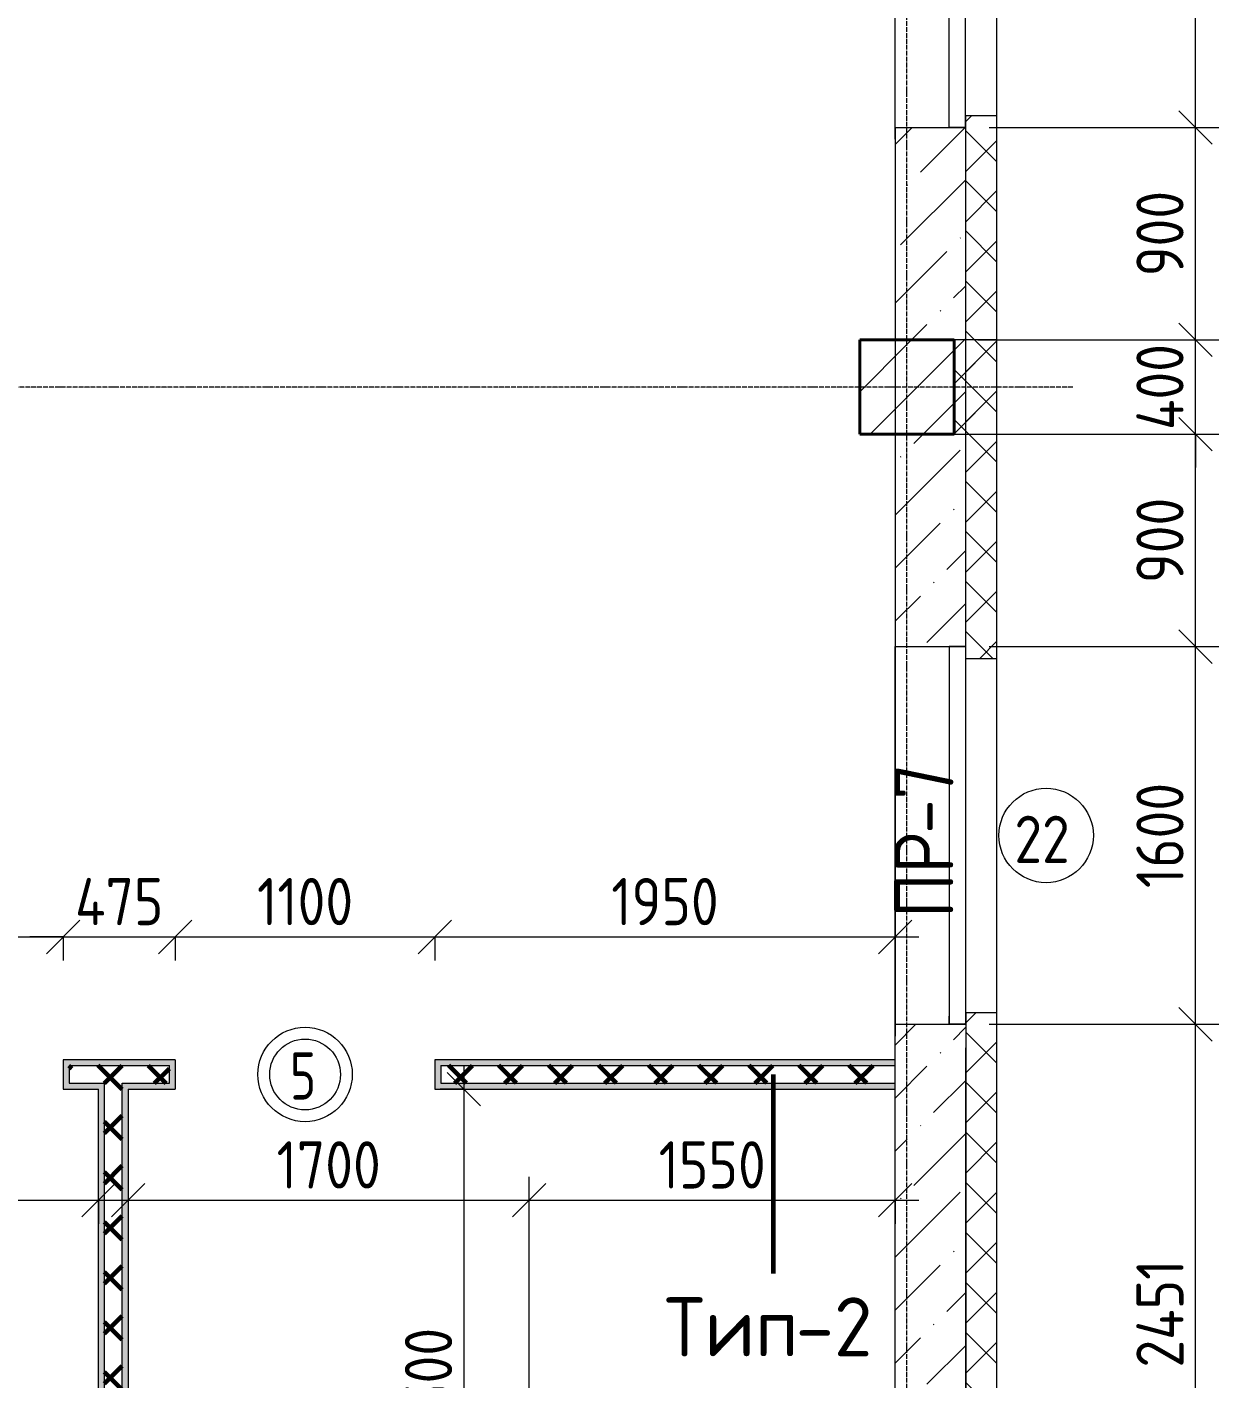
# Model space of a CAD drawing. Header units: millimetres. Extents: x -60946 to 138510, y -262288 to 24501.
# Drawn here: x -6919 to -1868, y -139995 to -134268 of the extents above; entities that cross this region are included whole.
import ezdxf

# ---------------------------------------------------------------- set-up
doc = ezdxf.new("R2010")
doc.units = ezdxf.units.MM
doc.linetypes.add('ADSK_Линия сетки', pattern=[25, 20, -2.5, 0, -2.5])
for name, color, linetype, lineweight in [('2)Тип-2', 3, 'Continuous', 60), ('_ Окна', 7, 'Continuous', 18), ('Марки', 7, 'Continuous', 20), ('Марки дверей', 7, 'Continuous', 20), ('Марки окон', 7, 'Continuous', 20), ('Несущие колонны', 7, 'Continuous', 18), ('Окна', 7, 'Continuous', 9), ('Оси', 7, 'Continuous', 9), ('Размеры', 7, 'Continuous', 9), ('Стены внутренние', 7, 'Continuous', 18), ('Стены наружные', 7, 'Continuous', 18), ('Стены штриховка', 7, 'Continuous', 9)]:
    doc.layers.add(name, color=color, linetype=linetype, lineweight=lineweight)
doc.styles.add('GOST Common_2', font='', dxfattribs={"width": 0.9, "height": 250})
doc.styles.add('GOST Common_3', font='', dxfattribs={"width": 0.9, "height": 200})
doc.styles.add('GOST Common_4', font='', dxfattribs={"height": 250})
doc.styles.add('GOST Common_B', font='', dxfattribs={"width": 0.8, "height": 200})
doc.styles.get('GOST Common_2').set_extended_font_data('GOST Common')
doc.styles.get('GOST Common_3').set_extended_font_data('GOST Common')
doc.styles.get('GOST Common_4').set_extended_font_data('GOST Common')
doc.styles.get('GOST Common_B').set_extended_font_data('GOST Common', bold=True)
doc.dimstyles.new('ADSK_Основной_2_0_1', dxfattribs={"dimscale": 304.8, "dimtxt": 201.142999, "dimasz": 0.463911, "dimexe": 0.328084, "dimexo": 0.328084, "dimgap": 0.164042, "dimtad": 1, "dimdec": 3, "dimrnd": 0.001, "dimdsep": 46, "dimtxsty": 'GOST Common_3', "dimblk1": 'OBLIQUE', "dimblk2": 'OBLIQUE', "dimsah": 1, "dimcen": 0.09, "dimdle": 0.328084, "dimazin": 2, "dimtfac": 1, "dimtdec": 4, "dimtix": 1, "dimtmove": 1, "dimatfit": 3, "dimfxl": 1, "dimtvp": 1, "dimtolj": 1, "dimtzin": 0, "dimlwd": 20, "dimlwe": 20, "dimarcsym": 2})
doc.dimstyles.new('ADSK_Основной_2_0_2', dxfattribs={"dimscale": 304.8, "dimtxt": 201.142999, "dimasz": 0.463911, "dimexe": 0.328084, "dimexo": 0.328084, "dimgap": 0.164042, "dimtad": 1, "dimdec": 3, "dimrnd": 0.001, "dimdsep": 46, "dimtxsty": 'GOST Common_3', "dimblk1": 'OBLIQUE', "dimblk2": 'OBLIQUE', "dimsah": 1, "dimcen": 0.09, "dimdle": 0.328084, "dimazin": 2, "dimtfac": 1, "dimtdec": 4, "dimtix": 1, "dimtmove": 0, "dimatfit": 3, "dimfxl": 1, "dimtvp": 1, "dimtolj": 1, "dimtzin": 0, "dimlwd": 20, "dimlwe": 20, "dimarcsym": 2})
pattern_1 = [(45, (9.36, -150597.75), (-106.066, 106.066), []), (135, (9.36, -150597.75), (-106.066, -106.066), [])]

# ---------------------------------------------------------------- blocks, each defined once
blk = doc.blocks.new('ADSK_КолоннаЖБ_Прямоугольная - 400x400 мм-1807142-Кладочный план 3-го этажа')
at = {"layer": 'Несущие колонны', "lineweight": 40}
for p, q in [((-200, 200), (200, 200)), ((-200, -200), (-200, 200)), ((200, 200), (200, -200)), ((200, -200), (-200, -200))]:
    blk.add_line(p, q, dxfattribs=at)
blk = doc.blocks.new('ОКНО L03 _2СТ_RS - ОК-5_1600х2000h-3556607-Кладочный план 3-го этажа')
at = {"layer": '_ Окна'}
for p, q in [((-838.1, -79), (761.9, -79)), ((-838.1, -149), (-838.1, -79)), ((-838.1, -79), (-803.1, -79)), ((-818.1, -79), (-38.1, -79)), ((-38.1, -79), (741.9, -79)), ((761.9, -79), (726.9, -79)), ((761.9, -149), (761.9, -79)), ((-838.1, -149), (761.9, -149)), ((-838.1, -149), (-833.1, -149)), ((-818.1, -149), (-38.1, -149)), ((-38.1, -149), (741.9, -149)), ((761.9, -149), (756.9, -149))]:
    blk.add_line(p, q, dxfattribs=at)
at = {"layer": 'Окна'}
blk.add_line((-888.1, 150), (811.9, 150), dxfattribs=at)
blk = doc.blocks.new('ОКНО L03 _2СТ_RS - ОК-5_1600х2000h-3556615-Кладочный план 3-го этажа')
at = {"layer": '_ Окна'}
for p, q in [((-838.1, 149), (761.9, 149)), ((-838.1, 149), (-838.1, 79)), ((-838.1, 149), (-833.1, 149)), ((-818.1, 149), (-38.1, 149)), ((-38.1, 149), (741.9, 149)), ((761.9, 149), (756.9, 149)), ((761.9, 149), (761.9, 79)), ((-838.1, 79), (761.9, 79)), ((-838.1, 79), (-803.1, 79)), ((-818.1, 79), (-38.1, 79)), ((-38.1, 79), (741.9, 79)), ((761.9, 79), (726.9, 79))]:
    blk.add_line(p, q, dxfattribs=at)
at = {"layer": 'Окна'}
blk.add_line((-888.1, -150), (811.9, -150), dxfattribs=at)
blk = doc.blocks.new('_Oblique')
at = {"color": 0, "linetype": 'ByBlock', "lineweight": -2}
blk.add_line((-0.5, -0.5), (0.5, 0.5), dxfattribs=at)
blk = doc.blocks.new('*D5244')
at = {"layer": 'Defpoints', "color": 0, "transparency": 16777216}
for p in [(-2941.6, -138492.8), (-1990.6, -140372.3), (-1990.6, -140943.8)]:
    blk.add_point(p, dxfattribs=at)
at = {"layer": 'Размеры', "color": 0, "lineweight": 20, "transparency": 16777216}
for p, q in [((-2941.6, -138592.8), (-2941.6, -140472.3)), ((-1990.6, -140843.8), (-1990.6, -140272.3)), ((-3041.6, -140372.3), (-1890.6, -140372.3))]:
    blk.add_line(p, q, dxfattribs=at)
at = {"layer": 'Размеры', "color": 0, "lineweight": 20, "transparency": 16777216, "xscale": 141.4, "yscale": 141.4, "zscale": 141.4, "rotation": 180}
blk.add_blockref('_Oblique', (-2941.6, -140372.3), dxfattribs=at)
at = {"layer": 'Размеры', "color": 0, "lineweight": 20, "transparency": 16777216, "xscale": 141.4, "yscale": 141.4, "zscale": 141.4}
blk.add_blockref('_Oblique', (-1990.6, -140372.3), dxfattribs=at)
at = {"layer": 'Размеры', "color": 0, "lineweight": 9, "transparency": 16777216, "insert": (-2466.1, -140222.3), "char_height": 200, "width": 409.104, "attachment_point": 5, "style": 'GOST Common_3'}
blk.add_mtext('\\A1;951', dxfattribs=at)
blk = doc.blocks.new('*D5300')
at = {"layer": 'Defpoints', "color": 0, "transparency": 16777216}
for p in [(-2941.6, -138492.8), (-1968.3, -138492.8), (-2068.3, -140943.8)]:
    blk.add_point(p, dxfattribs=at)
at = {"layer": 'Размеры', "color": 0, "lineweight": 20, "transparency": 16777216}
for p, q in [((-1968.3, -141043.8), (-1968.3, -138392.8)), ((-2841.6, -138492.8), (-1868.3, -138492.8)), ((-1968.3, -140943.8), (-1868.3, -140943.8))]:
    blk.add_line(p, q, dxfattribs=at)
at = {"layer": 'Размеры', "color": 0, "lineweight": 20, "transparency": 16777216, "xscale": 141.4, "yscale": 141.4, "zscale": 141.4}
for p, rotation in [((-1968.3, -138492.8), 90), ((-1968.3, -140943.8), 270)]:
    blk.add_blockref('_Oblique', p, dxfattribs=dict(at, rotation=rotation))
at = {"layer": 'Размеры', "color": 0, "lineweight": 9, "transparency": 16777216, "insert": (-2118.3, -139718.3), "char_height": 200, "width": 580.928, "attachment_point": 5, "rotation": 90, "style": 'GOST Common_3'}
blk.add_mtext('\\A1;2451', dxfattribs=at)
blk = doc.blocks.new('*D5301')
at = {"layer": 'Defpoints', "color": 0, "transparency": 16777216}
for p in [(-2941.6, -136892.8), (-1968.3, -136892.8), (-2941.6, -138492.8)]:
    blk.add_point(p, dxfattribs=at)
at = {"layer": 'Размеры', "color": 0, "lineweight": 20, "transparency": 16777216}
for p, q in [((-1968.3, -138592.8), (-1968.3, -136792.8)), ((-2841.6, -136892.8), (-1868.3, -136892.8)), ((-2841.6, -138492.8), (-1868.3, -138492.8))]:
    blk.add_line(p, q, dxfattribs=at)
at = {"layer": 'Размеры', "color": 0, "lineweight": 20, "transparency": 16777216, "xscale": 141.4, "yscale": 141.4, "zscale": 141.4}
for p, rotation in [((-1968.3, -136892.8), 90), ((-1968.3, -138492.8), 270)]:
    blk.add_blockref('_Oblique', p, dxfattribs=dict(at, rotation=rotation))
at = {"layer": 'Размеры', "color": 0, "lineweight": 9, "transparency": 16777216, "insert": (-2118.3, -137692.8), "char_height": 200, "width": 560.473, "attachment_point": 5, "rotation": 90, "style": 'GOST Common_3'}
blk.add_mtext('\\A1;1600', dxfattribs=at)
blk = doc.blocks.new('*D5302')
at = {"layer": 'Defpoints', "color": 0, "transparency": 16777216}
for p in [(-2990.6, -135992.8), (-1968.3, -135992.8), (-2941.6, -136892.8)]:
    blk.add_point(p, dxfattribs=at)
at = {"layer": 'Размеры', "color": 0, "lineweight": 20, "transparency": 16777216}
for p, q in [((-1968.3, -136992.8), (-1968.3, -135892.8)), ((-2890.6, -135992.8), (-1868.3, -135992.8)), ((-2841.6, -136892.8), (-1868.3, -136892.8))]:
    blk.add_line(p, q, dxfattribs=at)
at = {"layer": 'Размеры', "color": 0, "lineweight": 20, "transparency": 16777216, "xscale": 141.4, "yscale": 141.4, "zscale": 141.4}
for p, rotation in [((-1968.3, -135992.8), 90), ((-1968.3, -136892.8), 270)]:
    blk.add_blockref('_Oblique', p, dxfattribs=dict(at, rotation=rotation))
at = {"layer": 'Размеры', "color": 0, "lineweight": 9, "transparency": 16777216, "insert": (-2118.3, -136442.8), "char_height": 200, "width": 454.106, "attachment_point": 5, "rotation": 90, "style": 'GOST Common_3'}
blk.add_mtext('\\A1;900', dxfattribs=at)
blk = doc.blocks.new('*D5303')
at = {"layer": 'Defpoints', "color": 0, "transparency": 16777216}
for p in [(-2990.6, -135592.8), (-1968.3, -135592.8), (-2990.6, -135992.8)]:
    blk.add_point(p, dxfattribs=at)
at = {"layer": 'Размеры', "color": 0, "lineweight": 20, "transparency": 16777216}
for p, q in [((-1968.3, -135592.8), (-1968.3, -135451.4)), ((-2890.6, -135592.8), (-1868.3, -135592.8)), ((-1968.3, -135992.8), (-1968.3, -135592.8)), ((-2890.6, -135992.8), (-1868.3, -135992.8)), ((-1968.3, -135992.8), (-1968.3, -136134.2))]:
    blk.add_line(p, q, dxfattribs=at)
at = {"layer": 'Размеры', "color": 0, "lineweight": 20, "transparency": 16777216, "xscale": 141.4, "yscale": 141.4, "zscale": 141.4}
for p, rotation in [((-1968.3, -135592.8), 270), ((-1968.3, -135992.8), 90)]:
    blk.add_blockref('_Oblique', p, dxfattribs=dict(at, rotation=rotation))
at = {"layer": 'Размеры', "color": 0, "lineweight": 9, "transparency": 16777216, "insert": (-2118.3, -135792.8), "char_height": 200, "width": 474.561, "attachment_point": 5, "rotation": 90, "style": 'GOST Common_3'}
blk.add_mtext('\\A1;400', dxfattribs=at)
blk = doc.blocks.new('*D5304')
at = {"layer": 'Defpoints', "color": 0, "transparency": 16777216}
for p in [(-2941.6, -134692.8), (-1968.3, -134692.8), (-2990.6, -135592.8)]:
    blk.add_point(p, dxfattribs=at)
at = {"layer": 'Размеры', "color": 0, "lineweight": 20, "transparency": 16777216}
for p, q in [((-1968.3, -135692.8), (-1968.3, -134592.8)), ((-2841.6, -134692.8), (-1868.3, -134692.8)), ((-2890.6, -135592.8), (-1868.3, -135592.8))]:
    blk.add_line(p, q, dxfattribs=at)
at = {"layer": 'Размеры', "color": 0, "lineweight": 20, "transparency": 16777216, "xscale": 141.4, "yscale": 141.4, "zscale": 141.4}
for p, rotation in [((-1968.3, -134692.8), 90), ((-1968.3, -135592.8), 270)]:
    blk.add_blockref('_Oblique', p, dxfattribs=dict(at, rotation=rotation))
at = {"layer": 'Размеры', "color": 0, "lineweight": 9, "transparency": 16777216, "insert": (-2118.3, -135142.8), "char_height": 200, "width": 454.106, "attachment_point": 5, "rotation": 90, "style": 'GOST Common_3'}
blk.add_mtext('\\A1;900', dxfattribs=at)
blk = doc.blocks.new('*D5305')
at = {"layer": 'Defpoints', "color": 0, "transparency": 16777216}
for p in [(-2941.6, -133092.8), (-1968.3, -133092.8), (-2941.6, -134692.8)]:
    blk.add_point(p, dxfattribs=at)
at = {"layer": 'Размеры', "color": 0, "lineweight": 20, "transparency": 16777216}
for p, q in [((-1968.3, -134792.8), (-1968.3, -132992.8)), ((-2841.6, -133092.8), (-1868.3, -133092.8)), ((-2841.6, -134692.8), (-1868.3, -134692.8))]:
    blk.add_line(p, q, dxfattribs=at)
at = {"layer": 'Размеры', "color": 0, "lineweight": 20, "transparency": 16777216, "xscale": 141.4, "yscale": 141.4, "zscale": 141.4}
for p, rotation in [((-1968.3, -133092.8), 90), ((-1968.3, -134692.8), 270)]:
    blk.add_blockref('_Oblique', p, dxfattribs=dict(at, rotation=rotation))
at = {"layer": 'Размеры', "color": 0, "lineweight": 9, "transparency": 16777216, "insert": (-2118.3, -133892.8), "char_height": 200, "width": 560.473, "attachment_point": 5, "rotation": 90, "style": 'GOST Common_3'}
blk.add_mtext('\\A1;1600', dxfattribs=at)
blk = doc.blocks.new('*D5369')
at = {"layer": 'Defpoints', "color": 0, "transparency": 16777216}
for p in [(-7865.6, -138022.8), (-6765.6, -138022.8), (-6765.6, -138122.8)]:
    blk.add_point(p, dxfattribs=at)
at = {"layer": 'Размеры', "color": 0, "lineweight": 20, "transparency": 16777216}
for p, q in [((-7965.6, -138122.8), (-6665.6, -138122.8)), ((-7865.6, -138122.8), (-7865.6, -138222.8)), ((-6765.6, -138122.8), (-6765.6, -138222.8))]:
    blk.add_line(p, q, dxfattribs=at)
at = {"layer": 'Размеры', "color": 0, "lineweight": 20, "transparency": 16777216, "xscale": 141.4, "yscale": 141.4, "zscale": 141.4, "rotation": 180}
blk.add_blockref('_Oblique', (-7865.6, -138122.8), dxfattribs=at)
at = {"layer": 'Размеры', "color": 0, "lineweight": 20, "transparency": 16777216, "xscale": 141.4, "yscale": 141.4, "zscale": 141.4}
blk.add_blockref('_Oblique', (-6765.6, -138122.8), dxfattribs=at)
at = {"layer": 'Размеры', "color": 0, "lineweight": 9, "transparency": 16777216, "insert": (-7315.6, -137972.8), "char_height": 200, "width": 515.472, "attachment_point": 5, "style": 'GOST Common_3'}
blk.add_mtext('\\A1;1100', dxfattribs=at)
blk = doc.blocks.new('*D5370')
at = {"layer": 'Defpoints', "color": 0, "transparency": 16777216}
for p in [(-6765.6, -138022.8), (-6290.6, -138022.8), (-6290.6, -138122.8)]:
    blk.add_point(p, dxfattribs=at)
at = {"layer": 'Размеры', "color": 0, "lineweight": 20, "transparency": 16777216}
for p, q in [((-6765.6, -138122.8), (-6907, -138122.8)), ((-6765.6, -138122.8), (-6765.6, -138222.8)), ((-6765.6, -138122.8), (-6290.6, -138122.8)), ((-6290.6, -138122.8), (-6290.6, -138222.8)), ((-6290.6, -138122.8), (-6149.2, -138122.8))]:
    blk.add_line(p, q, dxfattribs=at)
at = {"layer": 'Размеры', "color": 0, "lineweight": 20, "transparency": 16777216, "xscale": 141.4, "yscale": 141.4, "zscale": 141.4}
blk.add_blockref('_Oblique', (-6765.6, -138122.8), dxfattribs=at)
at = {"layer": 'Размеры', "color": 0, "lineweight": 20, "transparency": 16777216, "xscale": 141.4, "yscale": 141.4, "zscale": 141.4, "rotation": 180}
blk.add_blockref('_Oblique', (-6290.6, -138122.8), dxfattribs=at)
at = {"layer": 'Размеры', "color": 0, "lineweight": 9, "transparency": 16777216, "insert": (-6528.1, -137972.8), "char_height": 200, "width": 474.561, "attachment_point": 5, "style": 'GOST Common_3'}
blk.add_mtext('\\A1;475', dxfattribs=at)
blk = doc.blocks.new('*D5371')
at = {"layer": 'Defpoints', "color": 0, "transparency": 16777216}
for p in [(-6290.6, -138022.8), (-5190.6, -138022.8), (-5190.6, -138122.8)]:
    blk.add_point(p, dxfattribs=at)
at = {"layer": 'Размеры', "color": 0, "lineweight": 20, "transparency": 16777216}
for p, q in [((-6390.6, -138122.8), (-5090.6, -138122.8)), ((-6290.6, -138122.8), (-6290.6, -138222.8)), ((-5190.6, -138122.8), (-5190.6, -138222.8))]:
    blk.add_line(p, q, dxfattribs=at)
at = {"layer": 'Размеры', "color": 0, "lineweight": 20, "transparency": 16777216, "xscale": 141.4, "yscale": 141.4, "zscale": 141.4, "rotation": 180}
blk.add_blockref('_Oblique', (-6290.6, -138122.8), dxfattribs=at)
at = {"layer": 'Размеры', "color": 0, "lineweight": 20, "transparency": 16777216, "xscale": 141.4, "yscale": 141.4, "zscale": 141.4}
blk.add_blockref('_Oblique', (-5190.6, -138122.8), dxfattribs=at)
at = {"layer": 'Размеры', "color": 0, "lineweight": 9, "transparency": 16777216, "insert": (-5740.6, -137972.8), "char_height": 200, "width": 515.472, "attachment_point": 5, "style": 'GOST Common_3'}
blk.add_mtext('\\A1;1100', dxfattribs=at)
blk = doc.blocks.new('*D5372')
at = {"layer": 'Defpoints', "color": 0, "transparency": 16777216}
for p in [(-5190.6, -138022.8), (-3240.6, -138022.8), (-3240.6, -138122.8)]:
    blk.add_point(p, dxfattribs=at)
at = {"layer": 'Размеры', "color": 0, "lineweight": 20, "transparency": 16777216}
for p, q in [((-5290.6, -138122.8), (-3140.6, -138122.8)), ((-5190.6, -138122.8), (-5190.6, -138222.8)), ((-3240.6, -138122.8), (-3240.6, -138222.8))]:
    blk.add_line(p, q, dxfattribs=at)
at = {"layer": 'Размеры', "color": 0, "lineweight": 20, "transparency": 16777216, "xscale": 141.4, "yscale": 141.4, "zscale": 141.4, "rotation": 180}
blk.add_blockref('_Oblique', (-5190.6, -138122.8), dxfattribs=at)
at = {"layer": 'Размеры', "color": 0, "lineweight": 20, "transparency": 16777216, "xscale": 141.4, "yscale": 141.4, "zscale": 141.4}
blk.add_blockref('_Oblique', (-3240.6, -138122.8), dxfattribs=at)
at = {"layer": 'Размеры', "color": 0, "lineweight": 9, "transparency": 16777216, "insert": (-4215.6, -137972.8), "char_height": 200, "width": 560.473, "attachment_point": 5, "style": 'GOST Common_3'}
blk.add_mtext('\\A1;1950', dxfattribs=at)
blk = doc.blocks.new('*D5497')
at = {"layer": 'Defpoints', "color": 0, "transparency": 16777216}
for p in [(-4967.6, -138767.8), (-5067.6, -141267.8), (-4790.6, -141267.8)]:
    blk.add_point(p, dxfattribs=at)
at = {"layer": 'Размеры', "color": 0, "lineweight": 20, "transparency": 16777216}
for p, q in [((-5067.6, -138667.8), (-5067.6, -141367.8)), ((-5067.6, -138767.8), (-5167.6, -138767.8)), ((-4890.6, -141267.8), (-5167.6, -141267.8))]:
    blk.add_line(p, q, dxfattribs=at)
at = {"layer": 'Размеры', "color": 0, "lineweight": 20, "transparency": 16777216, "xscale": 141.4, "yscale": 141.4, "zscale": 141.4}
for p, rotation in [((-5067.6, -138767.8), 90), ((-5067.6, -141267.8), 270)]:
    blk.add_blockref('_Oblique', p, dxfattribs=dict(at, rotation=rotation))
at = {"layer": 'Размеры', "color": 0, "lineweight": 9, "transparency": 16777216, "insert": (-5217.6, -140017.8), "char_height": 200, "width": 605.475, "attachment_point": 5, "rotation": 90, "style": 'GOST Common_3'}
blk.add_mtext('\\A1;2500', dxfattribs=at)
blk = doc.blocks.new('*D5503')
at = {"layer": 'Defpoints', "color": 0, "transparency": 16777216}
for p in [(-6490.6, -139138.4), (-4790.6, -139238.4), (-4790.6, -141267.8)]:
    blk.add_point(p, dxfattribs=at)
at = {"layer": 'Размеры', "color": 0, "lineweight": 20, "transparency": 16777216}
for p, q in [((-4790.6, -141167.8), (-4790.6, -139138.4)), ((-6590.6, -139238.4), (-4690.6, -139238.4)), ((-6490.6, -139238.4), (-6490.6, -139338.4))]:
    blk.add_line(p, q, dxfattribs=at)
at = {"layer": 'Размеры', "color": 0, "lineweight": 20, "transparency": 16777216, "xscale": 141.4, "yscale": 141.4, "zscale": 141.4, "rotation": 180}
blk.add_blockref('_Oblique', (-6490.6, -139238.4), dxfattribs=at)
at = {"layer": 'Размеры', "color": 0, "lineweight": 20, "transparency": 16777216, "xscale": 141.4, "yscale": 141.4, "zscale": 141.4}
blk.add_blockref('_Oblique', (-4790.6, -139238.4), dxfattribs=at)
at = {"layer": 'Размеры', "color": 0, "lineweight": 9, "transparency": 16777216, "insert": (-5640.6, -139088.4), "char_height": 200, "width": 560.473, "attachment_point": 5, "style": 'GOST Common_3'}
blk.add_mtext('\\A1;1700', dxfattribs=at)
blk = doc.blocks.new('*D5504')
at = {"layer": 'Defpoints', "color": 0, "transparency": 16777216}
for p in [(-3240.6, -139138.4), (-3240.6, -139238.4), (-4790.6, -141267.8)]:
    blk.add_point(p, dxfattribs=at)
at = {"layer": 'Размеры', "color": 0, "lineweight": 20, "transparency": 16777216}
for p, q in [((-4790.6, -141167.8), (-4790.6, -139138.4)), ((-4890.6, -139238.4), (-3140.6, -139238.4)), ((-3240.6, -139238.4), (-3240.6, -139338.4))]:
    blk.add_line(p, q, dxfattribs=at)
at = {"layer": 'Размеры', "color": 0, "lineweight": 20, "transparency": 16777216, "xscale": 141.4, "yscale": 141.4, "zscale": 141.4, "rotation": 180}
blk.add_blockref('_Oblique', (-4790.6, -139238.4), dxfattribs=at)
at = {"layer": 'Размеры', "color": 0, "lineweight": 20, "transparency": 16777216, "xscale": 141.4, "yscale": 141.4, "zscale": 141.4}
blk.add_blockref('_Oblique', (-3240.6, -139238.4), dxfattribs=at)
at = {"layer": 'Размеры', "color": 0, "lineweight": 9, "transparency": 16777216, "insert": (-4015.6, -139088.4), "char_height": 200, "width": 560.473, "attachment_point": 5, "style": 'GOST Common_3'}
blk.add_mtext('\\A1;1550', dxfattribs=at)
blk = doc.blocks.new('*D5506')
at = {"layer": 'Defpoints', "color": 0, "transparency": 16777216}
for p in [(-6615.6, -139138.4), (-6615.6, -139238.4), (-8340.6, -141267.8)]:
    blk.add_point(p, dxfattribs=at)
at = {"layer": 'Размеры', "color": 0, "lineweight": 20, "transparency": 16777216}
for p, q in [((-8340.6, -141167.8), (-8340.6, -139138.4)), ((-8440.6, -139238.4), (-6515.6, -139238.4)), ((-6615.6, -139238.4), (-6615.6, -139338.4))]:
    blk.add_line(p, q, dxfattribs=at)
at = {"layer": 'Размеры', "color": 0, "lineweight": 20, "transparency": 16777216, "xscale": 141.4, "yscale": 141.4, "zscale": 141.4, "rotation": 180}
blk.add_blockref('_Oblique', (-8340.6, -139238.4), dxfattribs=at)
at = {"layer": 'Размеры', "color": 0, "lineweight": 20, "transparency": 16777216, "xscale": 141.4, "yscale": 141.4, "zscale": 141.4}
blk.add_blockref('_Oblique', (-6615.6, -139238.4), dxfattribs=at)
at = {"layer": 'Размеры', "color": 0, "lineweight": 9, "transparency": 16777216, "insert": (-7478.1, -139088.4), "char_height": 200, "width": 560.473, "attachment_point": 5, "style": 'GOST Common_3'}
blk.add_mtext('\\A1;1725', dxfattribs=at)
blk = doc.blocks.new('М_двери1 - Марка экземпляра 2-3719212-Кладочный план 3-го этажа')
at = {"layer": 'Марки дверей'}
for radius in [2, 1.5]:
    blk.add_circle((0, 0), radius, dxfattribs=at)
blk = doc.blocks.new('М_окна1 - Маркировка типоразмера-1510237-Кладочный план 3-го этажа')
at = {"layer": 'Марки окон'}
blk.add_circle((0, 0), 2, dxfattribs=at)

msp = doc.modelspace()

# ---------------------------------------------------------------- hatches: boundary and pattern name
at = {"layer": '2)Тип-2'}
h = msp.add_hatch(color=256, dxfattribs=at)
h.paths.add_polyline_path([(-6615.6385, -138767.7816), (-6590.6385, -138767.7816), (-6590.6385, -138742.7816), (-6740.6385, -138742.7816), (-6740.6385, -138642.7816), (-6765.6385, -138642.7816), (-6765.6385, -138767.7816)])
h.paths.add_polyline_path([(-3240.6385, -138767.7816), (-3240.6385, -138742.7816), (-5165.6385, -138742.7816), (-5165.6385, -138642.7816), (-5190.6385, -138642.7816), (-5190.6385, -138767.7816)])
h.paths.add_polyline_path([(-6290.6385, -138767.7816), (-6290.6385, -138642.7816), (-6315.6385, -138642.7816), (-6315.6385, -138742.7816), (-6515.6385, -138742.7816), (-6515.6385, -138767.7816), (-6490.6385, -138767.7816)])
h.paths.add_polyline_path([(-8915.6385, -138767.7816), (-7865.6385, -138767.7816), (-7865.6385, -138642.7816), (-7890.6385, -138642.7816), (-7890.6385, -138742.7816), (-8940.6385, -138742.7816), (-8940.6385, -138767.7816)])
h = msp.add_hatch(color=256, dxfattribs=at)
h.paths.add_polyline_path([(-5165.6385, -138667.7816), (-3240.6385, -138667.7816), (-3240.6385, -138642.7816), (-5165.6385, -138642.7816)])
h.paths.add_polyline_path([(-7890.6385, -138667.7816), (-7890.6385, -138642.7816), (-8915.6385, -138642.7816), (-8915.6385, -138647.7816), (-8940.6385, -138647.7816), (-8940.6385, -138667.7816), (-8608.8585, -138667.7816)])
h.paths.add_polyline_path([(-6740.6385, -138667.7816), (-6315.6385, -138667.7816), (-6315.6385, -138642.7816), (-6740.6385, -138642.7816)])
h = msp.add_hatch(dxfattribs=at)
h.set_pattern_fill('FP_4', color=256, style=0, pattern_type=2)
h.set_pattern_definition(pattern_1)
h.paths.add_polyline_path([(-5165.6385, -138742.7816), (-3240.6385, -138742.7816), (-3240.6385, -138667.7816), (-5165.6385, -138667.7816)])
h.paths.add_polyline_path([(-8915.6385, -138742.7816), (-7890.6385, -138742.7816), (-7890.6385, -138667.7816), (-8940.6385, -138667.7816), (-8940.6385, -138742.7816)])
h.paths.add_polyline_path([(-6590.6385, -138742.7816), (-6315.6385, -138742.7816), (-6315.6385, -138667.7816), (-6740.6385, -138667.7816), (-6740.6385, -138742.7816)])
for points in [[(-6590.6385, -147642.7816), (-6590.6385, -138767.7816), (-6615.6385, -138767.7816), (-6615.6385, -147642.7816)], [(-6490.6385, -147642.7816), (-6490.6385, -138767.7816), (-6515.6385, -138767.7816), (-6515.6385, -147642.7816)]]:
    msp.add_hatch(color=256, dxfattribs=at).paths.add_polyline_path(points)
h = msp.add_hatch(dxfattribs=at)
h.set_pattern_fill('FP_4', color=256, style=0, pattern_type=2)
h.set_pattern_definition(pattern_1)
h.paths.add_polyline_path([(-6590.6385, -147667.7816), (-6515.6385, -147667.7816), (-6515.6385, -138742.7816), (-6590.6385, -138742.7816), (-6590.6385, -147642.7816)])
at = {"layer": 'Несущие колонны', "lineweight": 9}
h = msp.add_hatch(dxfattribs=at)
h.set_pattern_fill('FP_1', color=256, style=0, pattern_type=2)
h.set_pattern_definition([(45, (9.36, -150597.75), (-224.5064, 224.5064), []), (45, (233.87, -150597.75), (-224.5064, 224.5064), [396.875, -79.375, 3.353, -76.022])])
h.paths.add_polyline_path([(-3390.6385, -135992.7816), (-2990.6385, -135992.7816), (-2990.6385, -135592.7816), (-3390.6385, -135592.7816)])
at = {"layer": 'Стены внутренние', "lineweight": 9}
h = msp.add_hatch(dxfattribs=at)
h.set_pattern_fill('FP_2', color=256, style=0, pattern_type=2)
h.set_pattern_definition([(45, (9.36, -150597.75), (84.1895, 308.696), [396.875, -79.375, 3.353, -76.022])])
h.paths.add_polyline_path([(-2990.6385, -141242.7816), (-2940.6385, -141242.7816), (-2941.6385, -138492.7816), (-3240.6385, -138492.7816), (-3240.6385, -140992.7816), (-2990.6385, -140992.7816)])
h.paths.add_polyline_path([(-2941.6385, -136942.7816), (-2940.6385, -136942.7816), (-2941.6385, -134692.7816), (-3240.6385, -134692.7816), (-3240.6385, -136892.7816), (-2941.6385, -136892.7816)])
h.paths.add_polyline_path([(-2941.6385, -133142.7816), (-2940.6385, -133142.7816), (-2941.6385, -131192.7816), (-3240.6385, -131192.7816), (-3240.6385, -131792.7816), (-2990.6385, -131792.7816), (-2990.6385, -132192.7816), (-3240.6385, -132192.7816), (-3240.6385, -133092.7816), (-2941.6385, -133092.7816)])
h.paths.add_polyline_path([(-2941.6385, -130042.7816), (-2940.6385, -130042.7816), (-2940.6385, -126842.7816), (-2990.6385, -126842.7816), (-2990.6385, -126992.7816), (-3240.6385, -126992.7816), (-3240.6385, -129992.7816), (-2941.6385, -129992.7816)])
at = {"layer": 'Стены наружные', "lineweight": 9}
h = msp.add_hatch(dxfattribs=at)
h.set_pattern_fill('FP_4', color=256, style=0, pattern_type=2)
h.set_pattern_definition(pattern_1)
h.paths.add_polyline_path([(-2810.6385, -140812.7816), (-2810.6385, -138442.7816), (-2940.6385, -138442.7816), (-2940.6385, -140812.7816)])
h.paths.add_polyline_path([(-2940.6385, -136942.7816), (-2810.6385, -136942.7816), (-2810.6385, -134642.7816), (-2940.6385, -134642.7816), (-2940.6385, -135431.4407)])
h.paths.add_polyline_path([(-2810.6385, -133142.7816), (-2810.6385, -131142.7816), (-2940.6385, -131142.7816), (-2940.6385, -133142.7816)])
h.paths.add_polyline_path([(-2810.6385, -130042.7816), (-2810.6385, -126542.7816), (-2940.6385, -126542.7816), (-2940.6385, -130042.7816)])
h = msp.add_hatch(dxfattribs=at)
h.set_pattern_fill('FP_4', color=256, style=0, pattern_type=2)
h.set_pattern_definition(pattern_1)
h.paths.add_polyline_path([(-2990.6385, -135992.7816), (-2810.6385, -135992.7816), (-2810.6385, -135592.7816), (-2990.6385, -135592.7816)])

# ---------------------------------------------------------------- linework, layer by layer
at = {"layer": '2)Тип-2'}
msp.add_line((-3757.5924, -138705.2816), (-3757.5924, -139549.0049), dxfattribs=at)
at = {"layer": 'Несущие колонны', "lineweight": 9}
for p, q in [((-2990.6385, -135592.7816), (-3390.6385, -135592.7816)), ((-3390.6385, -135592.7816), (-3390.6385, -135992.7816)), ((-2990.6385, -135992.7816), (-2990.6385, -135592.7816)), ((-3390.6385, -135992.7816), (-2990.6385, -135992.7816))]:
    msp.add_line(p, q, dxfattribs=at)
at = {"layer": 'Оси', "linetype": 'ADSK_Линия сетки', "lineweight": 5}
for p, q in [((-3190.6385, -161571.6329), (-3190.6385, -126096.8365)), ((-2488.0423, -135792.7816), (-25230.7352, -135792.7816))]:
    msp.add_line(p, q, dxfattribs=at)
at = {"layer": 'Стены внутренние', "lineweight": 5}
for p, q in [((-3240.6385, -134692.7816), (-3240.6385, -133092.7816)), ((-2941.6385, -134642.7816), (-2941.6385, -134692.7816)), ((-2940.6385, -134642.7816), (-2941.6385, -134642.7816)), ((-3240.6385, -134692.7816), (-3240.6385, -136892.7816)), ((-3240.6385, -134692.7816), (-2941.6385, -134692.7816)), ((-3240.6385, -138492.7816), (-3240.6385, -136892.7816)), ((-3240.6385, -136892.7816), (-2941.6385, -136892.7816)), ((-2941.6385, -136892.7816), (-2941.6385, -136942.7816)), ((-2940.6385, -136942.7816), (-2941.6385, -136942.7816)), ((-3240.6385, -138642.7816), (-3240.6385, -138492.7816)), ((-3240.6385, -138492.7816), (-2941.6385, -138492.7816)), ((-2941.6385, -138442.7816), (-2941.6385, -138492.7816)), ((-2940.6385, -138442.7816), (-2941.6385, -138442.7816)), ((-6290.6385, -138642.7816), (-6765.6385, -138642.7816)), ((-6765.6385, -138642.7816), (-6765.6385, -138767.7816)), ((-6290.6385, -138642.7816), (-6290.6385, -138767.7816)), ((-3240.6385, -138642.7816), (-5190.6385, -138642.7816)), ((-5190.6385, -138642.7816), (-5190.6385, -138767.7816)), ((-6765.6385, -138767.7816), (-6615.6385, -138767.7816)), ((-6615.6385, -147642.7816), (-6615.6385, -138767.7816)), ((-6490.6385, -138767.7816), (-6490.6385, -147642.7816)), ((-6490.6385, -138767.7816), (-6290.6385, -138767.7816)), ((-5190.6385, -138767.7816), (-3240.6385, -138767.7816)), ((-3240.6385, -140992.7816), (-3240.6385, -138767.7816))]:
    msp.add_line(p, q, dxfattribs=at)
at = {"layer": 'Стены наружные', "lineweight": 9}
for p, q in [((-2810.6385, -133142.7816), (-2810.6385, -134642.7816)), ((-2940.6385, -134642.7816), (-2810.6385, -134642.7816)), ((-2810.6385, -134642.7816), (-2810.6385, -136942.7816)), ((-2990.6385, -135592.7816), (-2990.6385, -135992.7816)), ((-2810.6385, -135592.7816), (-2990.6385, -135592.7816)), ((-2990.6385, -135992.7816), (-2810.6385, -135992.7816)), ((-2940.6385, -136942.7816), (-2810.6385, -136942.7816)), ((-2810.6385, -136942.7816), (-2810.6385, -138442.7816)), ((-2940.6385, -138442.7816), (-2810.6385, -138442.7816)), ((-2810.6385, -138442.7816), (-2810.6385, -140812.7816))]:
    msp.add_line(p, q, dxfattribs=at)
at = {"layer": 'Стены штриховка', "lineweight": 9}
for p, q in [((-2940.6385, -136942.7816), (-2940.6385, -134642.7816)), ((-2940.6385, -138442.7816), (-2940.6385, -140942.7816)), ((-3240.6385, -138767.7816), (-3240.6385, -138642.7816)), ((-6740.6385, -138667.7816), (-6740.6385, -138742.7816)), ((-6740.6385, -138667.7816), (-6315.6385, -138667.7816)), ((-6315.6385, -138742.7816), (-6315.6385, -138667.7816)), ((-5165.6385, -138667.7816), (-5165.6385, -138742.7816)), ((-5165.6385, -138667.7816), (-3240.6385, -138667.7816)), ((-6740.6385, -138742.7816), (-6590.6385, -138742.7816)), ((-6590.6385, -147667.7816), (-6590.6385, -138742.7816)), ((-6515.6385, -147667.7816), (-6515.6385, -138742.7816)), ((-6515.6385, -138742.7816), (-6315.6385, -138742.7816)), ((-5165.6385, -138742.7816), (-3240.6385, -138742.7816))]:
    msp.add_line(p, q, dxfattribs=at)

# ---------------------------------------------------------------- block references
at = {"layer": 'Марки дверей', "lineweight": 5, "xscale": 99.99999999999993, "yscale": 99.99999999999993, "zscale": 99.99999999999993}
msp.add_blockref('М_двери1 - Марка экземпляра 2-3719212-Кладочный план 3-го этажа', (-5740.6385, -138705.2816), dxfattribs=at)
at = {"layer": 'Марки окон', "lineweight": 5, "xscale": 99.99999999999993, "yscale": 99.99999999999993, "zscale": 99.99999999999993}
msp.add_blockref('М_окна1 - Маркировка типоразмера-1510237-Кладочный план 3-го этажа', (-2600.6385, -137692.7816), dxfattribs=at)
at = {"layer": 'Несущие колонны', "lineweight": 40, "rotation": 89.9999999999999}
msp.add_blockref('ADSK_КолоннаЖБ_Прямоугольная - 400x400 мм-1807142-Кладочный план 3-го этажа', (-3190.6385, -135792.7816), dxfattribs=at)
at = {"layer": 'Окна', "rotation": 89.99999999999972}
msp.add_blockref('ОКНО L03 _2СТ_RS - ОК-5_1600х2000h-3556607-Кладочный план 3-го этажа', (-3090.6385, -133854.6816), dxfattribs=at)
at = {"layer": 'Окна', "lineweight": 5, "rotation": 269.9999999999997}
msp.add_blockref('ОКНО L03 _2СТ_RS - ОК-5_1600х2000h-3556615-Кладочный план 3-го этажа', (-3090.6385, -137730.8816), dxfattribs=at)

# ---------------------------------------------------------------- texts
at = {"layer": '2)Тип-2', "color": 116, "lineweight": 9, "true_color": 0x008040, "char_height": 250, "attachment_point": 1, "style": 'GOST Common_4'}
for s, insert, width in [('Тип', (-4217.5924, -139649.5779), 673.4175), ('-2', (-3661.9674, -139649.5779), 432.91125)]:
    msp.add_mtext(s, dxfattribs=dict(at, insert=insert, width=width))
at = {"layer": 'Марки', "lineweight": 9, "char_height": 250, "attachment_point": 1, "rotation": 90, "style": 'GOST Common_2'}
for s, insert, width in [('-7', (-3243.6196, -137685.525), 389.620125), ('ПР', (-3243.6196, -138042.7125), 432.91125)]:
    msp.add_mtext(s, dxfattribs=dict(at, insert=insert, width=width))
at = {"layer": 'Марки дверей', "lineweight": 5, "insert": (-5804.6959, -138611.6227), "char_height": 200, "width": 147.5105, "attachment_point": 1, "style": 'GOST Common_B'}
msp.add_mtext('\\fGOST Common|b1|i0|c204|p34|;\\W.8;5', dxfattribs=at)
at = {"layer": 'Марки окон', "lineweight": 5, "insert": (-2735.1959, -137608.9963), "char_height": 200, "width": 317.46825, "attachment_point": 1, "style": 'GOST Common_3'}
msp.add_mtext('22', dxfattribs=at)

# ---------------------------------------------------------------- dimensions: what is measured, and where the dimension line sits
at = {"layer": 'Размеры', "lineweight": 9}
for base, p1, p2, dimstyle, override, picture, middle in [((-1968.3215, -133092.7816), (-2941.6385, -134692.7816), (-2941.6385, -133092.7816), 'ADSK_Основной_2_0_1', {"dimpost": '<>', "dimfxl": 1600}, '*D5305', (-2118.3215, -133892.7816)), ((-1968.3215, -134692.7816), (-2990.6385, -135592.7816), (-2941.6385, -134692.7816), 'ADSK_Основной_2_0_1', {"dimpost": '<>', "dimfxl": 901.332902}, '*D5304', (-2118.3215, -135142.7816)), ((-1968.3215, -135592.7816), (-2990.6385, -135992.7816), (-2990.6385, -135592.7816), 'ADSK_Основной_2_0_1', {"dimpost": '<>', "dimfxl": 400}, '*D5303', (-2118.3215, -135792.7816)), ((-1968.3215, -135992.7816), (-2941.6385, -136892.7816), (-2990.6385, -135992.7816), 'ADSK_Основной_2_0_1', {"dimpost": '<>', "dimfxl": 901.332902}, '*D5302', (-2118.3215, -136442.7816)), ((-1968.3215, -136892.7816), (-2941.6385, -138492.7816), (-2941.6385, -136892.7816), 'ADSK_Основной_2_0_1', {"dimpost": '<>', "dimfxl": 1600}, '*D5301', (-2118.3215, -137692.7816)), ((-1968.3215, -138492.7816), (-2068.3063, -140943.7816), (-2941.6385, -138492.7816), 'ADSK_Основной_2_0_1', {"dimpost": '<>', "dimfxl": 2601.943511}, '*D5300', (-2118.3215, -139718.2816)), ((-5067.6055, -141267.7816), (-4967.6206, -138767.7816), (-4790.6385, -141267.7816), 'ADSK_Основной_2_0_2', {"dimpost": '<>', "dimfxl": 2506.256706}, '*D5497', (-5217.6055, -140017.7816))]:
    dim = msp.add_linear_dim(base=base, p1=p1, p2=p2, angle=90, dimstyle=dimstyle, override=override, dxfattribs=at)
    dim.commit()
    dim.dimension.update_dxf_attribs({"geometry": picture, "text_midpoint": middle})
for base, p1, p2, dimstyle, override, picture, middle in [((-6765.6385, -138122.7695), (-7865.6385, -138022.7847), (-6765.6385, -138022.7847), 'ADSK_Основной_2_0_1', {"dimpost": '<>', "dimfxl": 1100}, '*D5369', (-7315.6385, -137972.7695)), ((-6290.6385, -138122.7695), (-6765.6385, -138022.7847), (-6290.6385, -138022.7847), 'ADSK_Основной_2_0_1', {"dimpost": '<>', "dimfxl": 475}, '*D5370', (-6528.1385, -137972.7695)), ((-5190.6385, -138122.7695), (-6290.6385, -138022.7847), (-5190.6385, -138022.7847), 'ADSK_Основной_2_0_1', {"dimpost": '<>', "dimfxl": 1100}, '*D5371', (-5740.6385, -137972.7695)), ((-3240.6385, -138122.7695), (-5190.6385, -138022.7847), (-3240.6385, -138022.7847), 'ADSK_Основной_2_0_1', {"dimpost": '<>', "dimfxl": 1950}, '*D5372', (-4215.6385, -137972.7695)), ((-1990.6385, -140372.2851), (-2941.6385, -138492.7816), (-1990.6385, -140943.7816), 'ADSK_Основной_2_0_1', {"dimpost": '<>', "dimfxl": 2629.03062}, '*D5244', (-2466.1385, -140222.2851)), ((-6615.6385, -139238.3955), (-8340.6385, -141267.7816), (-6615.6385, -139138.4106), 'ADSK_Основной_2_0_2', {"dimpost": '<>', "dimfxl": 2740.409832}, '*D5506', (-7478.1385, -139088.3955)), ((-4790.6385, -139238.3955), (-6490.6385, -139138.4106), (-4790.6385, -141267.7816), 'ADSK_Основной_2_0_2', {"dimpost": '<>', "dimfxl": 2724.742382}, '*D5503', (-5640.6385, -139088.3955)), ((-3240.6385, -139238.3955), (-4790.6385, -141267.7816), (-3240.6385, -139138.4106), 'ADSK_Основной_2_0_2', {"dimpost": '<>', "dimfxl": 2633.765564}, '*D5504', (-4015.6385, -139088.3955))]:
    dim = msp.add_linear_dim(base=base, p1=p1, p2=p2, dimstyle=dimstyle, override=override, dxfattribs=at)
    dim.commit()
    dim.dimension.update_dxf_attribs({"geometry": picture, "text_midpoint": middle})

doc.saveas('drawing.dxf')
